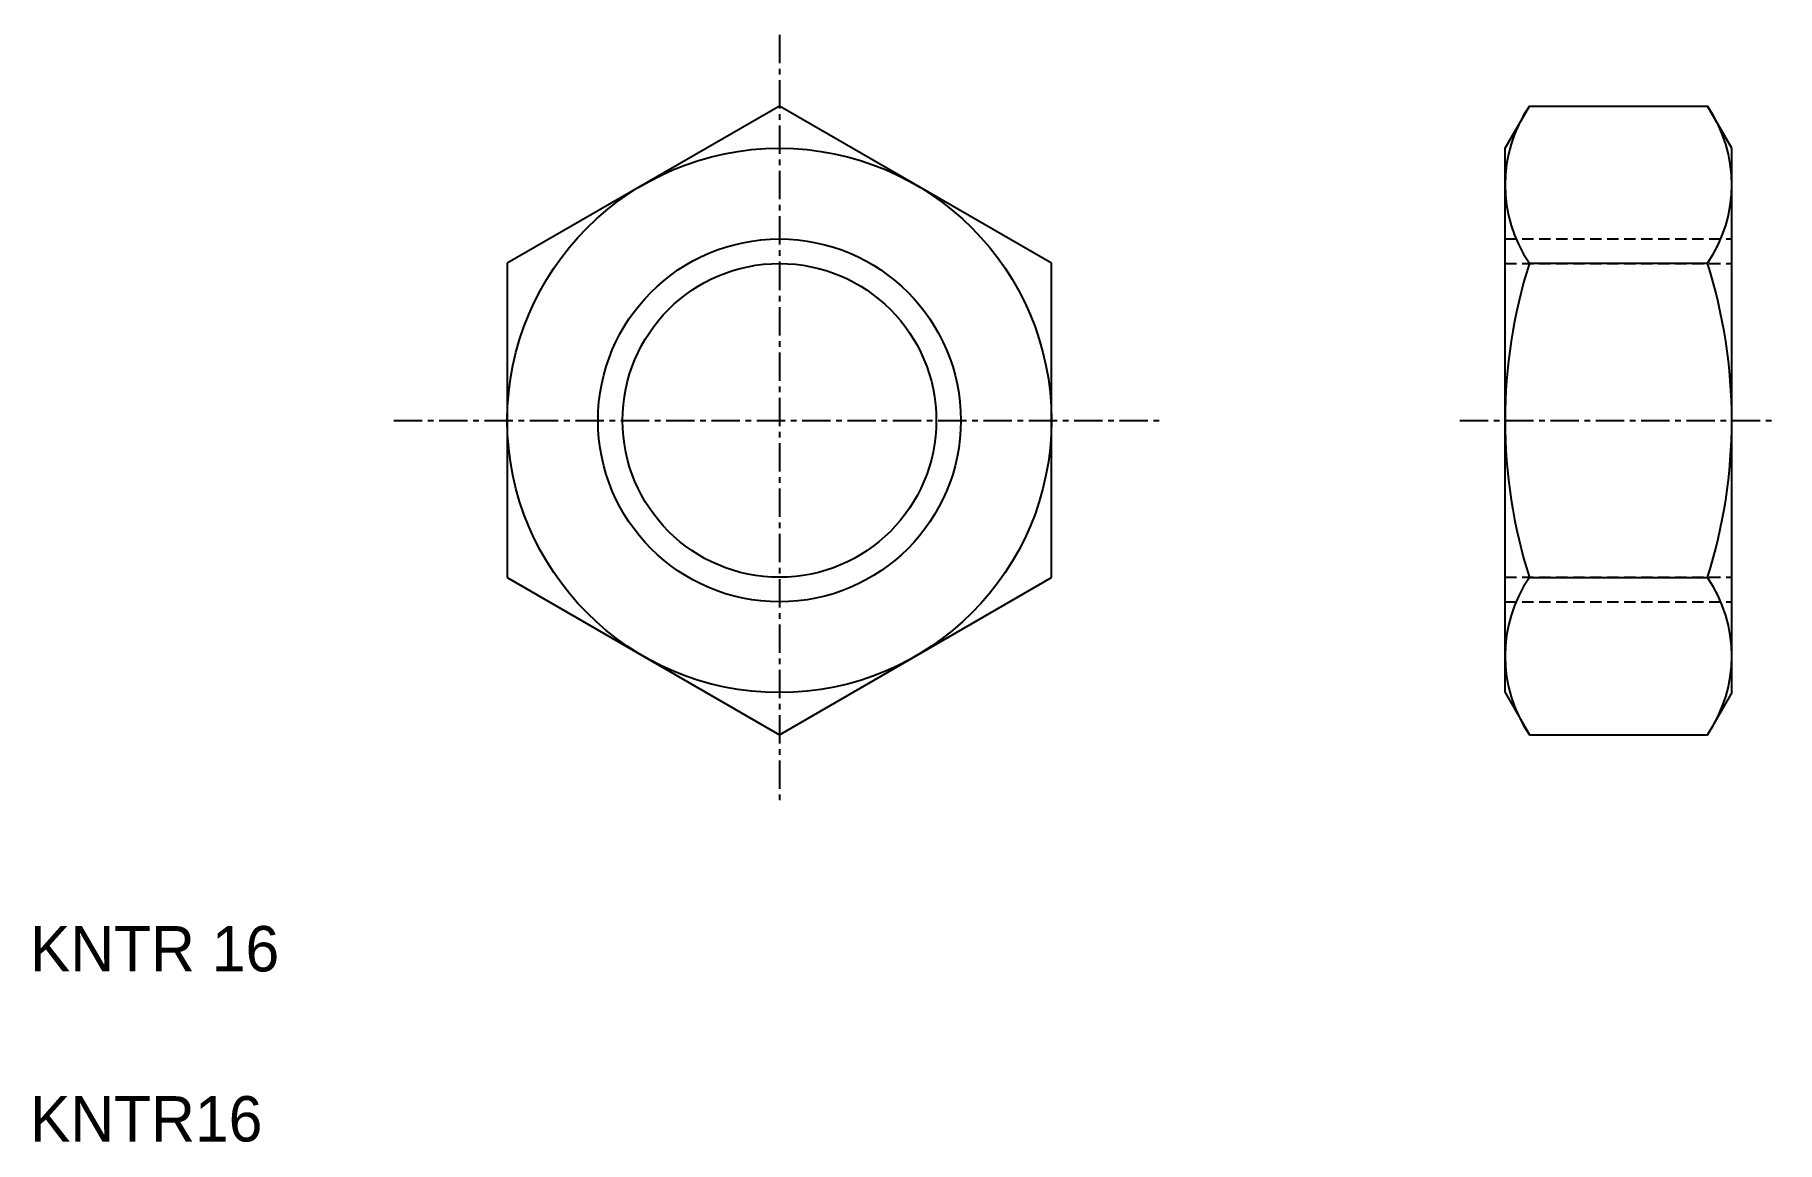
# Model space of a CAD drawing. Extents: x 5.2 to 82.1, y 5 to 53.8.
import ezdxf

# ---------------------------------------------------------------- set-up
doc = ezdxf.new("R2010")
doc.units = 0
doc.linetypes.add('CENTER', pattern=[2, 1.25, -0.25, 0.25, -0.25])
doc.linetypes.add('DASHED', pattern=[0.75, 0.5, -0.25])
doc.layers.get('0').update_dxf_attribs({"linetype": 'CONTINUOUS'})
doc.layers.add('CENTER', color=1, linetype='CENTER')

msp = doc.modelspace()

# ---------------------------------------------------------------- linework, layer by layer
at = {"color": 7, "linetype": 'CONTINUOUS'}
for p, q in [((38.055, 50.65), (26.055, 43.721)), ((50.055, 43.721), (38.055, 50.65)), ((70.055, 48.793), (71.127, 50.65)), ((71.127, 50.65), (78.983, 50.65)), ((80.055, 48.793), (78.983, 50.65)), ((35.055, 48.918), (35.055, 48.918)), ((70.055, 24.793), (70.055, 48.793)), ((80.055, 24.793), (80.055, 48.793)), ((32.055, 47.186), (32.055, 47.186)), ((26.055, 43.721), (26.055, 29.865)), ((50.055, 29.865), (50.055, 43.721)), ((71.127, 43.721), (78.983, 43.721)), ((26.055, 29.865), (38.055, 22.937)), ((38.055, 22.937), (50.055, 29.865)), ((71.127, 29.865), (78.983, 29.865)), ((70.055, 24.793), (71.127, 22.937)), ((80.055, 24.793), (78.983, 22.937)), ((71.127, 22.937), (78.983, 22.937))]:
    msp.add_line(p, q, dxfattribs=at)
at = {"color": 3, "linetype": 'DASHED'}
for p, q in [((70.055, 44.793), (80.055, 44.793)), ((70.055, 43.711), (80.055, 43.711)), ((70.055, 29.876), (80.055, 29.876)), ((70.055, 28.793), (80.055, 28.793))]:
    msp.add_line(p, q, dxfattribs=at)
at = {"color": 7, "linetype": 'CONTINUOUS'}
for radius in [12, 6.918]:
    msp.add_circle((38.055, 36.793), radius, dxfattribs=at)
at = {"color": 3, "linetype": 'CONTINUOUS'}
msp.add_circle((38.055, 36.793), 8, dxfattribs=at)
at = {"color": 7, "linetype": 'CONTINUOUS'}
for centre, radius, start, end in [((76.189, 47.186), 6.134, 145.61576, 214.38424), ((73.921, 47.186), 6.134, 325.61576, 34.38424), ((92.983, 36.793), 22.928, 162.41205, 197.58795), ((57.127, 36.793), 22.928, 342.41205, 17.58795), ((76.189, 26.401), 6.134, 145.61576, 214.38424), ((73.921, 26.401), 6.134, 325.61576, 34.38424)]:
    msp.add_arc(centre, radius, start, end, dxfattribs=at)
at = {"layer": 'CENTER', "color": 1, "linetype": 'CENTER'}
for p, q in [((38.055, 53.793), (38.055, 19.793)), ((21.055, 36.793), (55.055, 36.793)), ((68.055, 36.793), (82.055, 36.793))]:
    msp.add_line(p, q, dxfattribs=at)

# ---------------------------------------------------------------- texts
at = {"color": 7, "linetype": 'CONTINUOUS'}
for s, p in [('KNTR 16', (5, 12.5)), ('KNTR16', (5, 5))]:
    msp.add_text(s, height=2, dxfattribs=at).set_placement(p)

doc.saveas('drawing.dxf')
